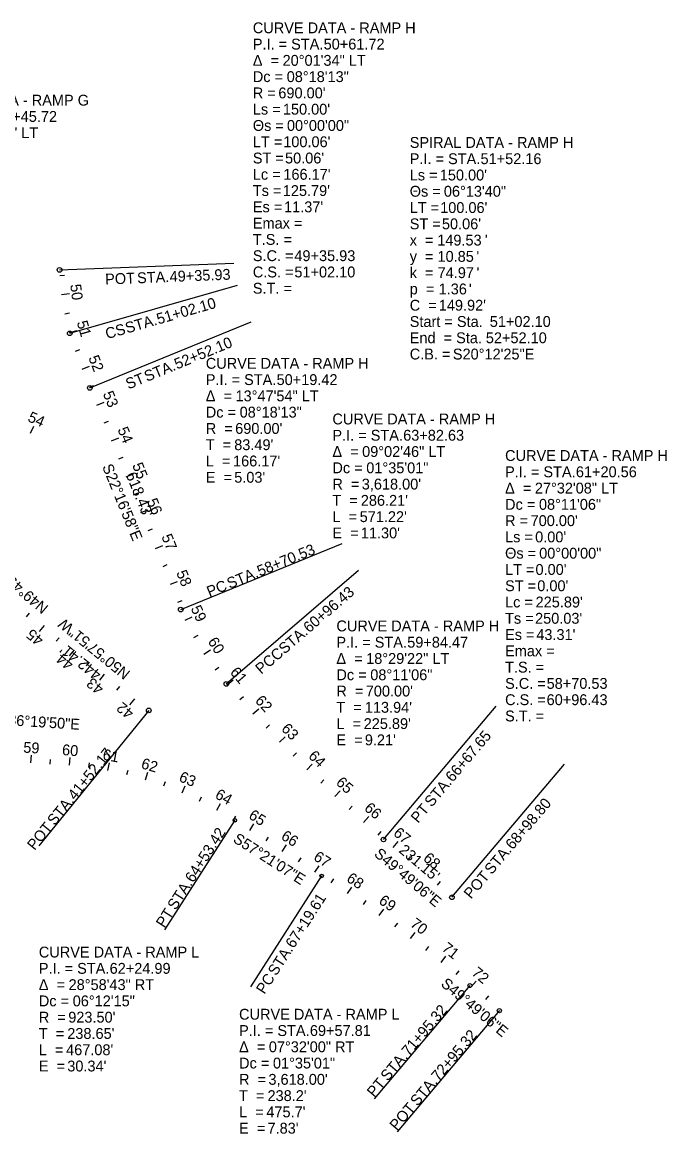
# Model space of a CAD drawing. Extents: x 213054 to 253479, y 525432 to 554138.
# Drawn here: x 224923 to 226586, y 541143 to 544011 of the extents above; entities that cross this region are included whole.
import ezdxf

# ---------------------------------------------------------------- set-up
doc = ezdxf.new("R2010")
doc.units = 0
for name, color, linetype in [('_CIVIL_CONSTRUCTION', 7, 'Continuous'), ('DV_X_Section_VMS_Line', 7, 'Continuous'), ('RW_X_CL_100_Bearings', 7, 'Continuous'), ('RW_X_CL_100_Cardinal_Points', 7, 'Continuous'), ('SC_Scratch1', 7, 'Continuous')]:
    doc.layers.add(name, color=color, linetype=linetype)

msp = doc.modelspace()

# ---------------------------------------------------------------- linework, layer by layer
at = {"layer": 'RW_X_CL_100_Cardinal_Points'}
for p, q in [((225019.8, 543358.2), (225031.8, 543359)), ((225024.6, 543308.5), (225044.4, 543311.1)), ((225033, 543259.2), (225044.7, 543261.6)), ((225044.9, 543210.7), (225064.2, 543216.1)), ((225060.2, 543163), (225071.5, 543167)), ((225077.7, 543116.2), (225096.4, 543123.6)), ((225096.5, 543069.9), (225107.6, 543074.4)), ((225115.5, 543023.6), (225134, 543031.2)), ((225134.4, 542977.4), (225145.5, 542981.9)), ((224944.5, 542951), (224952.6, 542969.3)), ((225153.4, 542931.1), (225171.9, 542938.7)), ((225172.3, 542884.8), (225183.4, 542889.4)), ((225191.3, 542838.6), (225209.8, 542846.1)), ((225210.2, 542792.3), (225221.4, 542796.8)), ((225229.2, 542746), (225247.7, 542753.6)), ((225248.2, 542699.8), (225259.3, 542704.3)), ((225267.1, 542653.5), (225285.6, 542661.1)), ((225286.1, 542607.2), (225297.2, 542611.8)), ((225305, 542561), (225323.5, 542568.5)), ((225324, 542514.7), (225335.1, 542519.2)), ((224940.4, 542486.3), (224932.9, 542477)), ((224979.2, 542454.8), (224966.7, 542439.3)), ((225343.5, 542468.7), (225361.7, 542477)), ((225366, 542424), (225376.5, 542429.8)), ((225018.1, 542423.3), (225010.5, 542414)), ((225056.9, 542391.8), (225044.3, 542376.3)), ((225391.6, 542381.1), (225408.4, 542392)), ((225095.8, 542360.3), (225088.2, 542351)), ((225420.3, 542340.1), (225429.9, 542347.3)), ((225134.6, 542328.8), (225122, 542313.3)), ((225451.7, 542301.3), (225466.9, 542314.3)), ((225173.4, 542297.4), (225165.9, 542288)), ((225212.3, 542265.9), (225199.7, 542250.3)), ((225484.7, 542263.7), (225493.7, 542271.6)), ((225518.1, 542226.5), (225532.9, 542240)), ((225552.1, 542189.8), (225560.9, 542198.1)), ((225586.6, 542153.6), (225601, 542167.5)), ((224945.2, 542100.5), (224946.5, 542120.4)), ((225045, 542094), (225046.6, 542113.9)), ((225621.6, 542117.9), (225630.1, 542126.4)), ((224995.1, 542097.3), (224995.9, 542109.2)), ((225094.7, 542088.7), (225096.3, 542100.6)), ((225144.1, 542080.7), (225147.8, 542100.3)), ((225192.9, 542070.1), (225195.8, 542081.7)), ((225657.1, 542082.7), (225671.1, 542096.9)), ((225241.2, 542056.8), (225247, 542075.9)), ((225288.6, 542041), (225292.7, 542052.2)), ((225693, 542047.9), (225701.3, 542056.6)), ((225335.1, 542022.6), (225342.9, 542041)), ((225729.4, 542013.7), (225743, 542028.3)), ((225380.5, 542001.7), (225385.8, 542012.5)), ((225424.7, 541978.4), (225434.5, 541995.8)), ((225766.3, 541979.9), (225774.4, 541988.8)), ((225467.6, 541952.7), (225474.1, 541962.9)), ((225509.7, 541925.8), (225520.5, 541942.6)), ((225803.7, 541946.7), (225816.9, 541961.7)), ((225551.8, 541898.8), (225558.3, 541908.9)), ((225841.5, 541914), (225849.3, 541923.1)), ((225593.9, 541871.8), (225604.7, 541888.7)), ((225879.7, 541881.7), (225892.6, 541897)), ((225636, 541844.9), (225642.5, 541855)), ((225917.9, 541849.4), (225925.6, 541858.6)), ((225678.1, 541817.9), (225688.9, 541834.7)), ((225956.1, 541817.2), (225969, 541832.4)), ((225720.2, 541790.8), (225726.7, 541800.8)), ((225994.3, 541784.9), (226002, 541794.1)), ((225761.8, 541763.2), (225773, 541779.8)), ((225803.1, 541735), (225810, 541744.9)), ((225844, 541706.2), (225855.7, 541722.5)), ((225884.5, 541676.9), (225891.6, 541686.6)), ((225924.6, 541647), (225936.7, 541663)), ((225964.3, 541616.6), (225971.7, 541626.1)), ((226003.6, 541585.6), (226016.1, 541601.3)), ((226042.4, 541554.1), (226050, 541563.4)), ((226080.8, 541522.1), (226093.7, 541537.4)), ((226119, 541489.8), (226126.7, 541499))]:
    msp.add_line(p, q, dxfattribs=at)
at = {"layer": 'SC_Scratch1'}
for p, q in [((225019.1, 543372.3), (225468.8, 543390)), ((225045.5, 543208.6), (225478, 543333.1)), ((225097.3, 543067.9), (225513.7, 543238.6)), ((225331.8, 542495.7), (225748.2, 542666.3)), ((225449.4, 542304), (225790.2, 542597.8)), ((225249.4, 542235.7), (224966, 541886.2)), ((225855, 541902.6), (226145.3, 542246.4)), ((226031.6, 541753.4), (226321.9, 542097.2)), ((225471.3, 541952.2), (225290.3, 541669.6)), ((225695.4, 541808.5), (225512.2, 541522.5)), ((226077.8, 541525.8), (225830.9, 541233.5)), ((226153.9, 541461), (225889.9, 541148.4))]:
    msp.add_line(p, q, dxfattribs=at)
for centre, radius in [((225019.1, 543372.3), 6), ((225045.5, 543208.6), 6), ((225097.3, 543067.9), 6), ((225331.8, 542495.7), 6), ((225449.4, 542304), 6), ((225249.4, 542235.7), 6), ((225471.3, 541952.2), 4.47), ((225855, 541902.6), 6), ((225695.4, 541808.5), 4.53), ((226031.6, 541753.4), 6), ((226077.8, 541525.8), 5.1), ((226153.9, 541461), 5.46)]:
    msp.add_circle(centre, radius, dxfattribs=at)

# ---------------------------------------------------------------- texts
at = {"layer": '_CIVIL_CONSTRUCTION'}
for s, p in [('CURVE DATA - RAMP H', (225517.8, 543982.9)), ('P.I. = STA. ', (225517.8, 543940.9)), ('50+61.72', (225700.5, 543940.9)), ('Δ  = ', (225517.8, 543898.9)), ('20°01\'34" LT', (225594.6, 543898.9)), ('Dc = ', (225517.8, 543856.9)), ('08°18\'13"', (225605.2, 543856.9)), ('R = ', (225517.8, 543814.9)), ("690.00'", (225583.7, 543814.9)), ('CURVE DATA - RAMP G', (224672.8, 543796.2)), ('47+45.72', (224855.5, 543754.2)), ('Ls = ', (225517.8, 543772.9)), ("150.00'", (225595.4, 543772.9)), ('Θs = ', (225517.8, 543730.9)), ('00°00\'00"', (225605.8, 543730.9)), ('12°42\'31" LT', (224749.6, 543712.2)), ('LT = ', (225517.8, 543688.9)), ("100.06'", (225596.3, 543688.9)), ('SPIRAL DATA - RAMP H', (225922.6, 543687.1)), ('ST = ', (225517.8, 543646.9)), ("50.06'", (225600.9, 543646.9)), ('P.I. = STA. ', (225922.6, 543645.1)), ('51+52.16', (226105.3, 543645.1)), ('Lc = ', (225517.8, 543604.9)), ("166.17'", (225596.6, 543604.9)), ('Ls = ', (225922.6, 543603.1)), ("150.00'", (226000.2, 543603.1)), ('Ts = ', (225517.8, 543562.9)), ("125.79'", (225595.1, 543562.9)), ('Θs = ', (225922.6, 543561.1)), ('06°13\'40"', (226010.7, 543561.1)), ('Es = ', (225517.8, 543520.9)), ("11.37'", (225598.4, 543520.9)), ('LT = ', (225922.6, 543519.1)), ("100.06'", (226001.2, 543519.1)), ('Emax = ', (225517.8, 543478.9)), ('ST = ', (225922.6, 543477.1)), ("50.06'", (226005.7, 543477.1)), ('T.S. = ', (225517.8, 543436.9)), ('149.53', (225993.6, 543435.1)), ("'", (226116.5, 543435.1)), ('x  = ', (225922.6, 543435.1)), ('S.C. = ', (225517.8, 543394.9)), ('49+35.93', (225625, 543394.9)), ('y  = ', (225922.6, 543393.1)), ('10.85', (225994.3, 543393.1)), ("'", (226094.8, 543393.1)), ('C.S. = ', (225517.8, 543352.9)), ('51+02.10', (225625, 543352.9)), ('k  = ', (225922.6, 543351.1)), ('74.97', (225994.6, 543351.1)), ("'", (226095.1, 543351.1)), ('S.T. = ', (225517.8, 543310.9)), ('p  = ', (225922.6, 543309.1)), ('1.36', (225997.2, 543309.1)), ("'", (226075.4, 543309.1)), ('C  = ', (225922.6, 543267.1)), ("149.92'", (225997.6, 543267.1)), ('Start = Sta. ', (225922.6, 543225.1)), ('51+02.10', (226129.2, 543225.1)), ('End  = Sta. ', (225922.6, 543183.1)), ('52+52.10', (226119, 543183.1)), ('CURVE DATA - RAMP H', (225396.4, 543117.2)), ('C.B. = ', (225922.6, 543141.1)), ('S20°12\'25"E', (226033.9, 543141.1)), ('P.I. = STA. ', (225396.4, 543075.2)), ('50+19.42', (225579.1, 543075.2)), ('Δ  = ', (225396.4, 543033.2)), ('13°47\'54" LT', (225473.2, 543033.2)), ('Dc = ', (225396.4, 542991.2)), ('08°18\'13"', (225483.8, 542991.2)), ('CURVE DATA - RAMP H', (225723.1, 542973.6)), ('R  = ', (225396.4, 542949.2)), ("690.00'", (225472.3, 542949.2)), ('P.I. = STA. ', (225723.1, 542931.6)), ('63+82.63', (225905.7, 542931.6)), ('T  = ', (225396.4, 542907.2)), ("83.49'", (225469.8, 542907.2)), ('Δ  = ', (225723.1, 542889.6)), ('09°02\'46" LT', (225799.8, 542889.6)), ('L  = ', (225396.4, 542865.2)), ("166.17'", (225466.8, 542865.2)), ('CURVE DATA - RAMP H', (226168.6, 542879.3)), ('Dc = ', (225723.1, 542847.6)), ('01°35\'01"', (225810.5, 542847.6)), ('P.I. = STA. ', (226168.6, 542837.3)), ('61+20.56', (226351.3, 542837.3)), ('E  = ', (225396.4, 542823.2)), ("5.03'", (225469.8, 542823.2)), ('R  = ', (225723.1, 542805.6)), ("3,618.00'", (225798.9, 542805.6)), ('Δ  = ', (226168.6, 542795.3)), ('27°32\'08" LT', (226245.4, 542795.3)), ('T  = ', (225723.1, 542763.6)), ("286.21'", (225796.4, 542763.6)), ('Dc = ', (226168.6, 542753.3)), ('08°11\'06"', (226256, 542753.3)), ('L  = ', (225723.1, 542721.6)), ("571.22'", (225793.5, 542721.6)), ('R = ', (226168.6, 542711.3)), ("700.00'", (226234.5, 542711.3)), ('E  = ', (225723.1, 542679.6)), ("11.30'", (225796.5, 542679.6)), ('Ls = ', (226168.6, 542669.3)), ("0.00'", (226246.2, 542669.3)), ('Θs = ', (226168.6, 542627.3)), ('00°00\'00"', (226256.6, 542627.3)), ('LT = ', (226168.6, 542585.3)), ("0.00'", (226247.1, 542585.3)), ('ST = ', (226168.6, 542543.3)), ("0.00'", (226251.7, 542543.3)), ('Lc = ', (226168.6, 542501.3)), ("225.89'", (226247.4, 542501.3)), ('Ts = ', (226168.6, 542459.3)), ("250.03'", (226246, 542459.3)), ('CURVE DATA - RAMP H', (225733.4, 542439.6)), ('P.I. = STA. ', (225733.4, 542397.6)), ('59+84.47', (225916.1, 542397.6)), ('Es = ', (226168.6, 542417.3)), ("43.31'", (226249.2, 542417.3)), ('Emax = ', (226168.6, 542375.3)), ('Δ  = ', (225733.4, 542355.6)), ('18°29\'22" LT', (225810.2, 542355.6)), ('Dc = ', (225733.4, 542313.6)), ('08°11\'06"', (225820.8, 542313.6)), ('T.S. = ', (226168.6, 542333.3)), ('S.C. = ', (226168.6, 542291.3)), ('58+70.53', (226275.8, 542291.3)), ('R  = ', (225733.4, 542271.6)), ("700.00'", (225809.2, 542271.6)), ('T  = ', (225733.4, 542229.6)), ("113.94'", (225806.8, 542229.6)), ('C.S. = ', (226168.6, 542249.3)), ('60+96.43', (226275.8, 542249.3)), ('S.T. = ', (226168.6, 542207.3)), ('L  = ', (225733.4, 542187.6)), ("225.89'", (225803.8, 542187.6)), ('E  = ', (225733.4, 542145.6)), ("9.21'", (225806.8, 542145.6)), ('CURVE DATA - RAMP L', (224965.7, 541598.1)), ('P.I. = STA. ', (224965.7, 541556.1)), ('62+24.99', (225148.4, 541556.1)), ('Δ  = ', (224965.7, 541514.1)), ('28°58\'43" RT', (225042.5, 541514.1)), ('Dc = ', (224965.7, 541472.1)), ('06°12\'15"', (225053.1, 541472.1)), ('R  = ', (224965.7, 541430.1)), ("923.50'", (225041.6, 541430.1)), ('CURVE DATA - RAMP L', (225482.3, 541437.7)), ('P.I. = STA. ', (225482.3, 541395.7)), ('69+57.81', (225665, 541395.7)), ('T  = ', (224965.7, 541388.1)), ("238.65'", (225039.1, 541388.1)), ('L  = ', (224965.7, 541346.1)), ("467.08'", (225036.1, 541346.1)), ('Δ  = ', (225482.3, 541353.7)), ('07°32\'00" RT', (225559.1, 541353.7)), ('Dc = ', (225482.3, 541311.7)), ('01°35\'01"', (225569.7, 541311.7)), ('E  = ', (224965.7, 541304.1)), ("30.34'", (225039.1, 541304.1)), ('R  = ', (225482.3, 541269.7)), ("3,618.00'", (225558.1, 541269.7)), ('T  = ', (225482.3, 541227.7)), ("238.2'", (225555.7, 541227.7)), ('L  = ', (225482.3, 541185.7)), ("475.7'", (225552.7, 541185.7)), ('E  = ', (225482.3, 541143.7)), ("7.83'", (225555.7, 541143.7))]:
    msp.add_text(s, height=28, dxfattribs=at).set_placement(p)
at = {"layer": 'DV_X_Section_VMS_Line'}
for s, rotation, p in [('S22°16\'58"E', 292.2828, (225128.6, 542864.8)), ('N49°49\'06"W', 139.8184, (224992.6, 542503.8)), ('N50°57\'51"W', 140.9642, (225203.5, 542334.8)), ('S86°19\'50"E', 356.3306, (224861.1, 542199)), ('S57°21\'07"E', 327.3518, (225464.6, 541897.7)), ('S49°49\'06"E', 319.8184, (225828.7, 541861.9)), ('S49°49\'06"E', 319.8184, (226000.8, 541526.8))]:
    msp.add_text(s, height=28, rotation=rotation, dxfattribs=at).set_placement(p)
at = {"layer": 'RW_X_CL_100_Bearings'}
for s, rotation, p in [("618.43'", 292.2828, (225189.6, 542843.8)), ("442.41'", 140.9642, (225129.4, 542332.8)), ("231.15'", 319.8184, (225892.5, 541871.4))]:
    msp.add_text(s, height=28, rotation=rotation, dxfattribs=at).set_placement(p)
at = {"layer": 'RW_X_CL_100_Cardinal_Points'}
for s, rotation, p in [('50', 277.5769, (225046.5, 543333.9)), ('51', 285.8806, (225063.4, 543237.1)), ('52', 291.5315, (225093.1, 543145.5)), ('53', 292.2828, (225130.4, 543053)), ('54', 336.124, (224935, 542982.6)), ('54', 292.2828, (225168.3, 542960.5)), ('55', 292.2828, (225206.1, 542868.3)), ('56', 292.2828, (225243.8, 542776.2)), ('57', 292.2828, (225281.5, 542684.2)), ('58', 292.2828, (225319.8, 542591)), ('59', 294.6946, (225357, 542499.1)), ('45', 140.9642, (224980.5, 542421.6)), ('60', 302.8797, (225400.5, 542413.4)), ('44', 140.9642, (225057.9, 542358.8)), ('61', 310.829, (225457.4, 542333)), ('43', 140.9642, (225135.6, 542295.9)), ('42', 140.9642, (225213.3, 542232.8)), ('62', 312.4126, (225522, 542259.3)), ('63', 313.9962, (225589.6, 542186.5)), ('59', 356.3306, (224924.9, 542126.8)), ('60', 355.4828, (225024.8, 542120.6)), ('61', 349.2786, (225128.8, 542109)), ('62', 343.0744, (225227.7, 542087)), ('64', 315.5798, (225659.2, 542115.6)), ('63', 336.8702, (225325.1, 542054)), ('65', 317.1635, (225730.4, 542046.9)), ('64', 330.666, (225418.2, 542010.8)), ('66', 318.7471, (225803.3, 541980.3)), ('65', 327.3518, (225504.8, 541958.6)), ('66', 327.3518, (225588.5, 541905)), ('67', 319.8184, (225878.2, 541915.6)), ('67', 327.3518, (225672.3, 541851.3)), ('68', 319.8184, (225955.3, 541850.6)), ('68', 326.0788, (225757.4, 541796.3)), ('69', 324.4952, (225840.6, 541739.4)), ('70', 322.9116, (225921.9, 541680.4)), ('71', 321.3279, (226003.3, 541617.9)), ('72', 319.8184, (226080.4, 541555.1))]:
    msp.add_text(s, height=28, rotation=rotation, dxfattribs=at).set_placement(p)
at = {"layer": 'SC_Scratch1'}
for s, rotation, p in [('49+35.93', 2.2567, (225303.7, 543341)), ('POT', 2.2567, (225137.3, 543334.4)), (' STA. ', 2.2567, (225209.3, 543337.2)), ('51+02.10', 16.055, (225274.1, 543231.4)), ('CS', 16.055, (225141.9, 543193.4)), (' STA. ', 16.055, (225183.2, 543205.3)), ('52+52.10', 22.2828, (225322.2, 543115.1)), (' STA. ', 22.2828, (225234.8, 543079.2)), ('ST', 22.2828, (225196.7, 543063.6)), ('58+70.53', 22.2828, (225535.8, 542580.9)), (' STA. ', 22.2828, (225448.3, 542545)), ('PC', 22.2828, (225405.9, 542527.6)), ('60+96.43', 40.7724, (225663.1, 542434.4)), (' STA. ', 40.7724, (225591.5, 542372.7)), ('PCC', 40.7724, (225539.3, 542327.7)), ('66+67.65', 49.8184, (226033.5, 542048.9)), ('41+52.17', 50.9642, (225059.5, 542002.2)), (' STA. ', 49.8184, (225972.6, 541976.7)), (' STA. ', 50.9642, (225000, 541928.8)), ('PT', 49.8184, (225944.1, 541943)), ('68+98.80', 49.8184, (226188.3, 541874.6)), ('POT', 50.9642, (224954.7, 541872.9)), ('64+53.42', 57.3518, (225364.2, 541789.4)), (' STA. ', 49.8184, (226127.3, 541802.4)), ('POT', 49.8184, (226080.8, 541747.4)), (' STA. ', 57.3518, (225313.2, 541709.9)), ('67+19.61', 57.3518, (225623.5, 541619.8)), ('PT', 57.3518, (225289.4, 541672.7)), (' STA. ', 57.3518, (225572.5, 541540.2)), ('PC', 57.3518, (225547.8, 541501.6)), ('71+95.32', 49.8184, (225920.3, 541341.5)), ('72+95.32', 49.8184, (225996.9, 541276.9)), (' STA. ', 49.8184, (225859.3, 541269.3)), ('PT', 49.8184, (225830.9, 541235.6)), (' STA. ', 49.8184, (225935.9, 541204.7)), ('POT', 49.8184, (225889.4, 541149.6))]:
    msp.add_text(s, height=28, rotation=rotation, dxfattribs=at).set_placement(p)

doc.saveas('drawing.dxf')
